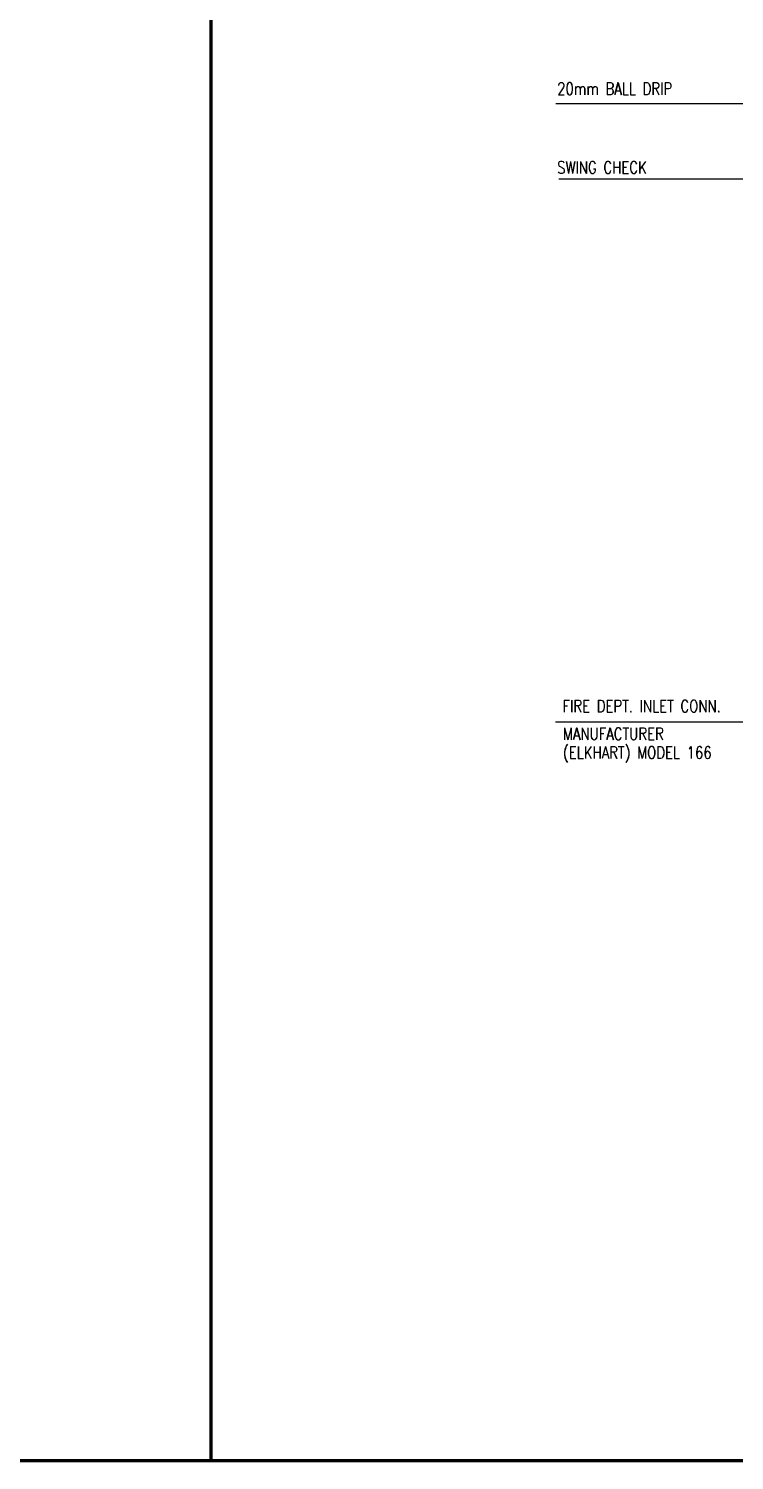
# Model space of a CAD drawing. Extents: x 846 to 947, y 375 to 797.
# Drawn here: x 881.76 to 890.7, y 484.33 to 502.46 of the extents above; entities that cross this region are included whole.
import ezdxf

# ---------------------------------------------------------------- set-up
doc = ezdxf.new("R2010")
doc.units = 0
doc.header["$MEASUREMENT"] = 0
doc.layers.add('PL-DR-LEADER', color=42, linetype='CONTINUOUS')
doc.layers.add('text', color=252, linetype='CONTINUOUS', lineweight=15)
doc.layers.add('UG-BORDER', color=20, linetype='CONTINUOUS', lineweight=80)
doc.styles.add('IBA', font='ROMANS.shx', dxfattribs={"width": 0.8, "height": 0.2})

msp = doc.modelspace()

# ---------------------------------------------------------------- linework, layer by layer
at = {"layer": 'PL-DR-LEADER'}
for p, q in [((892.025, 501.511), (888.436, 501.511)), ((892.025, 501.511), (888.436, 501.511)), ((891.903, 500.559), (888.475, 500.559)), ((891.903, 500.559), (888.476, 500.559)), ((892.12, 493.679), (888.433, 493.679)), ((892.121, 493.679), (888.434, 493.679))]:
    msp.add_line(p, q, dxfattribs=at)
at = {"layer": 'UG-BORDER'}
for p, q in [((884.07, 484.329), (884.07, 509.547)), ((846.77, 484.329), (925.412, 484.329))]:
    msp.add_line(p, q, dxfattribs=at)

# ---------------------------------------------------------------- texts
at = {"layer": 'text', "color": 7, "style": 'IBA', "width": 0.8}
for s, p in [('20mm BALL DRIP', (888.453, 501.627)), ('20mm BALL DRIP', (888.454, 501.627)), ('SWING CHECK', (888.453, 500.629)), ('SWING CHECK', (888.454, 500.629)), ('FIRE DEPT. INLET CONN.', (888.521, 493.806)), ('FIRE DEPT. INLET CONN.', (888.522, 493.806)), ('MANUFACTURER ', (888.526, 493.455)), ('MANUFACTURER ', (888.527, 493.455)), ('(ELKHART) MODEL 166', (888.526, 493.218)), ('(ELKHART) MODEL 166', (888.527, 493.218))]:
    msp.add_text(s, height=0.15394, dxfattribs=at).set_placement(p)

doc.saveas('drawing.dxf')
